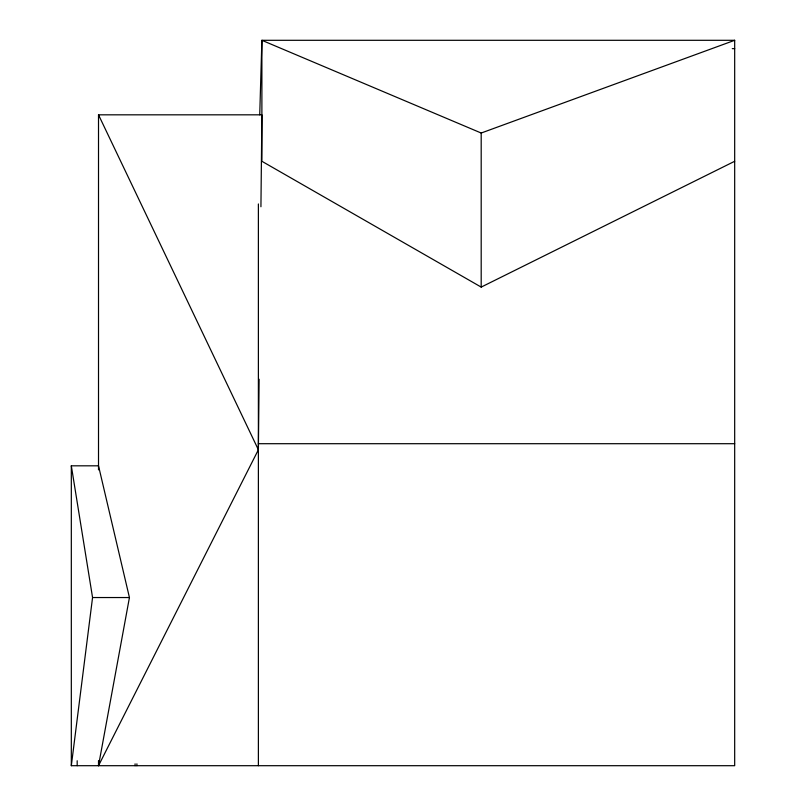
<?xml version="1.0" encoding="UTF-8"?>
<svg xmlns="http://www.w3.org/2000/svg" width="806" height="806" viewBox="0 0 806 806"><rect width="100%" height="100%" fill="white"/><g stroke="black" fill="none" stroke-linecap="round" stroke-linejoin="round"><path stroke-width="1.21" d="M98.513 760.663L98.513 765.7L258.383 449.758L259.119 379.243M260.932 206.749L261.89 114.825L98.513 114.825L98.513 469.848M259.734 114.825L261.89 40.3L734.679 40.3L734.679 765.7L71.321 765.7L71.321 465.818L98.513 465.818L129.434 597.538L98.513 765.7M71.321 765.7L92.559 597.538L71.321 465.818M734.679 40.3L481.192 133.03L261.89 40.3L261.89 161.281L481.192 287.097L734.679 161.281M732.291 48.642L734.679 48.642M258.383 443.703L734.679 443.703M92.559 597.538L129.434 597.538M98.513 114.825L258.383 449.758M481.192 133.03L481.192 287.097M258.383 203.958L258.383 765.7M136.909 763.846L136.909 765.7M135.076 763.846L135.076 765.7M77.185 760.743L77.185 765.7"/></g></svg>
